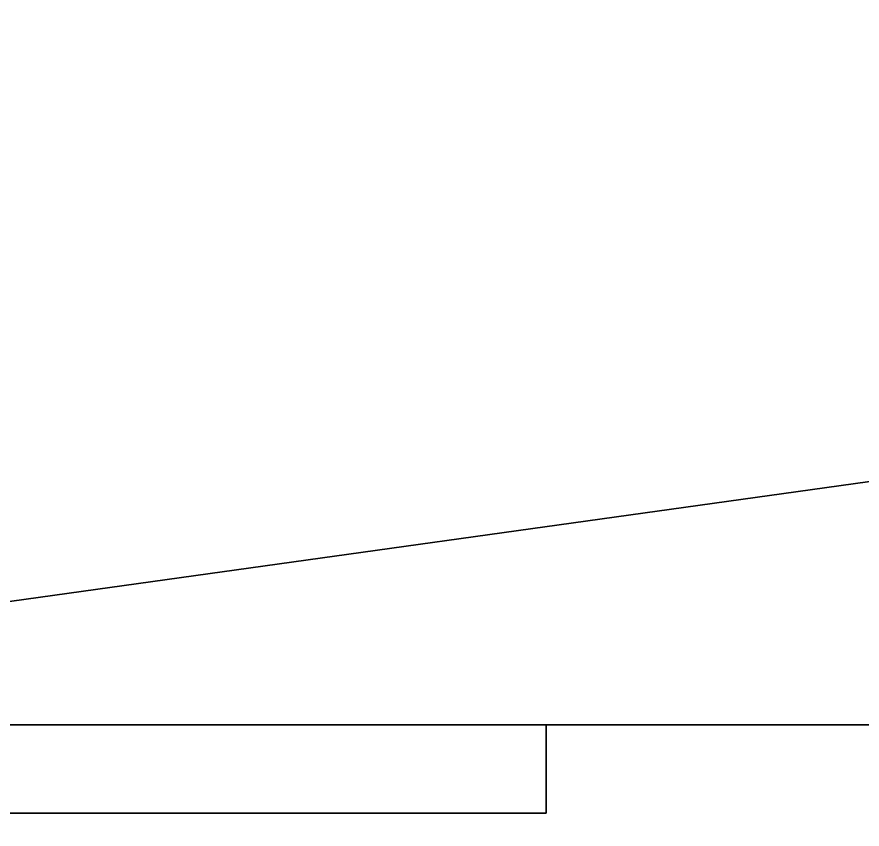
# Model space of a CAD drawing. Extents: x -1 to 2181, y -367 to 1.
# Drawn here: x 163.53 to 182.64, y -332.36 to -313.98 of the extents above; entities that cross this region are included whole.
import ezdxf

# ---------------------------------------------------------------- set-up
doc = ezdxf.new("R2010")
doc.units = 0
for name, color, linetype in [('IQ_200_3D', 1, 'Continuous'), ('IQ_204_2D', 7, 'Continuous'), ('IQ_BLACK_3D', 250, 'Continuous')]:
    doc.layers.add(name, color=color, linetype=linetype)

msp = doc.modelspace()

# ---------------------------------------------------------------- linework, layer by layer
at = {"layer": 'IQ_204_2D'}
msp.add_line((20, -330), (363, -330), dxfattribs=at)

# ---------------------------------------------------------------- meshes
at = {"layer": 'IQ_200_3D'}
mesh = msp.add_polyface(dxfattribs=at)
corners = [(2180, -350, 1218), (2180, 0, 1255), (0, 0, 1255), (0, -350, 1218), (2149, -296.852, 1223.618), (381, -296.852, 1223.618), (381, -54.761, 1249.211), (2149, -54.761, 1249.211)]
mesh.append_faces([[corners[k] for k in face] for face in [(1, 7, 0), (4, 0, 7)]], dxfattribs={"vtx0": -1, "vtx1": -1})
mesh.append_faces([[corners[k] for k in face] for face in [(0, 4, 5, 3), (6, 2, 3), (3, 5, 6)]], dxfattribs={"vtx0": -1, "vtx2": -1})
mesh.append_faces([[corners[k] for k in face] for face in [(6, 7, 1, 2)]], dxfattribs={"vtx1": -1, "vtx3": -1})
mesh = msp.add_polyface(dxfattribs=at)
corners = [(363, -330, 1220.114), (20, -330, 1220.114), (20, -26, 1252.251), (363, -26, 1252.251)]
mesh.append_faces([[corners[k] for k in face] for face in [(0, 1, 2, 3)]])
mesh = msp.add_polyface(dxfattribs=at)
corners = [(363, -26, 1266), (20, -26, 1266), (20, -330, 1266), (363, -330, 1266)]
mesh.append_faces([[corners[k] for k in face] for face in [(0, 1, 2, 3)]])
mesh = msp.add_polyface(dxfattribs=at)
corners = [(2180, -350, 1064.588), (0, -350, 1064.588), (0, -300, 1005), (2180, -300, 1005)]
mesh.append_faces([[corners[k] for k in face] for face in [(0, 1, 2, 3)]])
mesh = msp.add_polyface(dxfattribs=at)
corners = [(363, -330, 1266), (20, -330, 1266), (20, -330, 1220.114), (363, -330, 1220.114)]
mesh.append_faces([[corners[k] for k in face] for face in [(0, 1, 2, 3)]])
at = {"layer": 'IQ_BLACK_3D'}
mesh = msp.add_polyface(dxfattribs=at)
corners = [(120.5, -330, 1261), (175.5, -330, 1261), (175.5, -330, 1226.093), (120.5, -330, 1226.093)]
mesh.append_faces([[corners[k] for k in face] for face in [(0, 1, 2, 3)]])
mesh = msp.add_polyface(dxfattribs=at)
corners = [(120.5, -332, 1226.093), (120.5, -330, 1226.093), (175.5, -330, 1226.093), (175.5, -332, 1226.093)]
mesh.append_faces([[corners[k] for k in face] for face in [(0, 1, 2, 3)]])
mesh = msp.add_polyface(dxfattribs=at)
corners = [(175.5, -332, 1261), (175.5, -330, 1261), (120.5, -330, 1261), (120.5, -332, 1261)]
mesh.append_faces([[corners[k] for k in face] for face in [(0, 1, 2, 3)]])
mesh = msp.add_polyface(dxfattribs=at)
corners = [(175.5, -332, 1226.093), (175.5, -330, 1226.093), (175.5, -330, 1261), (175.5, -332, 1261)]
mesh.append_faces([[corners[k] for k in face] for face in [(0, 1, 2, 3)]])
mesh = msp.add_polyface(dxfattribs=at)
corners = [(175.5, -332, 1226.093), (175.5, -332, 1261), (120.5, -332, 1261), (120.5, -332, 1226.093)]
mesh.append_faces([[corners[k] for k in face] for face in [(0, 1, 2, 3)]])

doc.saveas('drawing.dxf')
